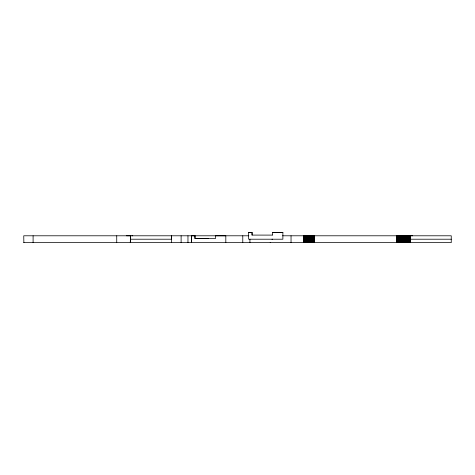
<?xml version="1.0" encoding="UTF-8"?>
<svg xmlns="http://www.w3.org/2000/svg" width="475" height="475" viewBox="0 0 475 475"><rect width="100%" height="100%" fill="white"/><g stroke="black" fill="none" stroke-linecap="round" stroke-linejoin="round"><path stroke-width="0.71" d="M23.863 242.642L23.75 235.79L248.847 235.79M33.096 242.636L33.096 235.79M130.435 235.79L130.316 242.642L130.435 235.79L126.492 235.79M171.546 242.642L171.546 235.79L171.546 239.216L130.435 239.216M191.556 242.642L191.562 235.784L194.982 235.784L194.982 238.533L215.537 238.539L215.537 235.79L225.815 235.796L225.815 242.648M194.982 235.79L194.982 238.527L208.685 238.527M272.371 235.101L252.053 235.095L252.053 232.364L248.627 232.352L248.627 239.21L282.88 239.216L282.88 232.364L272.608 232.358L272.502 235.095M249.933 242.648L249.933 239.21M252.053 235.095L252.053 232.358L248.627 232.364M291.038 242.648L291.038 235.796M396.435 242.642L396.435 235.79M396.857 242.642L396.857 235.79M397.272 242.642L397.272 235.79M397.688 242.642L397.688 235.79M398.109 242.642L398.109 235.79M398.525 242.642L398.525 235.79M398.941 242.642L398.941 235.79M399.356 242.642L399.356 235.79M399.766 242.642L399.766 235.79M400.176 242.642L400.176 235.79M400.585 242.642L400.585 235.79M400.989 242.642L400.989 235.79M401.387 242.642L401.387 235.79M401.785 242.642L401.785 235.79M402.177 242.642L402.177 235.79M402.562 242.642L402.562 235.79M402.942 242.642L402.942 235.79M403.317 242.642L403.317 235.79M403.685 242.642L403.685 235.79M404.047 242.642L404.047 235.79M404.403 242.642L404.403 235.79M404.747 242.642L404.747 235.79M405.086 242.642L405.086 235.79M405.418 242.642L405.418 235.79M405.739 242.642L405.739 235.79M406.054 242.642L406.054 235.79M406.357 242.642L406.357 235.79M406.647 242.642L406.647 235.79M406.933 242.642L406.933 235.79M407.206 242.642L407.206 235.79M407.467 242.642L407.467 235.79M407.722 242.642L407.722 235.79M407.96 242.642L407.96 235.79M408.191 242.642L408.191 235.79M408.405 242.642L408.405 235.79M408.613 242.642L408.613 235.79M408.809 242.642L408.809 235.79M408.987 242.642L408.987 235.79M409.153 242.642L409.153 235.79M409.313 242.642L409.313 235.79M409.456 242.642L409.456 235.79M409.581 242.642L409.581 235.79M409.699 242.642L409.699 235.79M409.8 242.642L409.8 235.79M409.889 242.642L409.889 235.79M409.967 242.642L409.967 235.79M410.032 242.642L410.139 235.79M272.608 232.364L282.88 232.364M132.751 235.79L131.801 235.79M411.51 235.79L412.526 235.79M282.577 235.79L451.25 235.79L451.25 242.642L23.756 242.642M271.961 239.216L272.502 239.21M410.139 239.216L451.25 239.216M270.18 242.642L270.518 242.642M116.731 235.796L116.737 242.642M314.587 235.79L314.587 242.642M313.939 235.79L313.939 242.642M313.298 235.79L313.298 242.642M312.657 235.79L312.657 242.642M312.022 235.79L312.022 242.642M311.386 235.79L311.386 242.642M310.769 235.79L310.769 242.642M310.157 235.79L310.157 242.642M309.558 235.79L309.558 242.642M308.982 235.79L308.982 242.642M308.418 235.79L308.418 242.642M307.877 235.79L307.877 242.642M307.361 235.79L307.361 242.642M306.868 235.79L306.868 242.642M306.399 235.79L306.399 242.642M305.965 235.79L305.965 242.642M305.556 235.79L305.556 242.642M305.182 235.79L305.182 242.642M304.843 235.79L304.843 242.642M304.534 235.79L304.534 242.642M304.267 235.79L304.267 242.642M304.036 235.79L304.036 242.642M303.84 235.79L303.84 242.642M303.715 235.79L303.685 242.642M303.59 235.79L303.454 242.642M242.778 235.79L242.778 242.642M191.389 235.79L191.389 242.642M187.963 235.79L187.963 242.642M181.118 235.79L181.123 242.642"/></g></svg>
